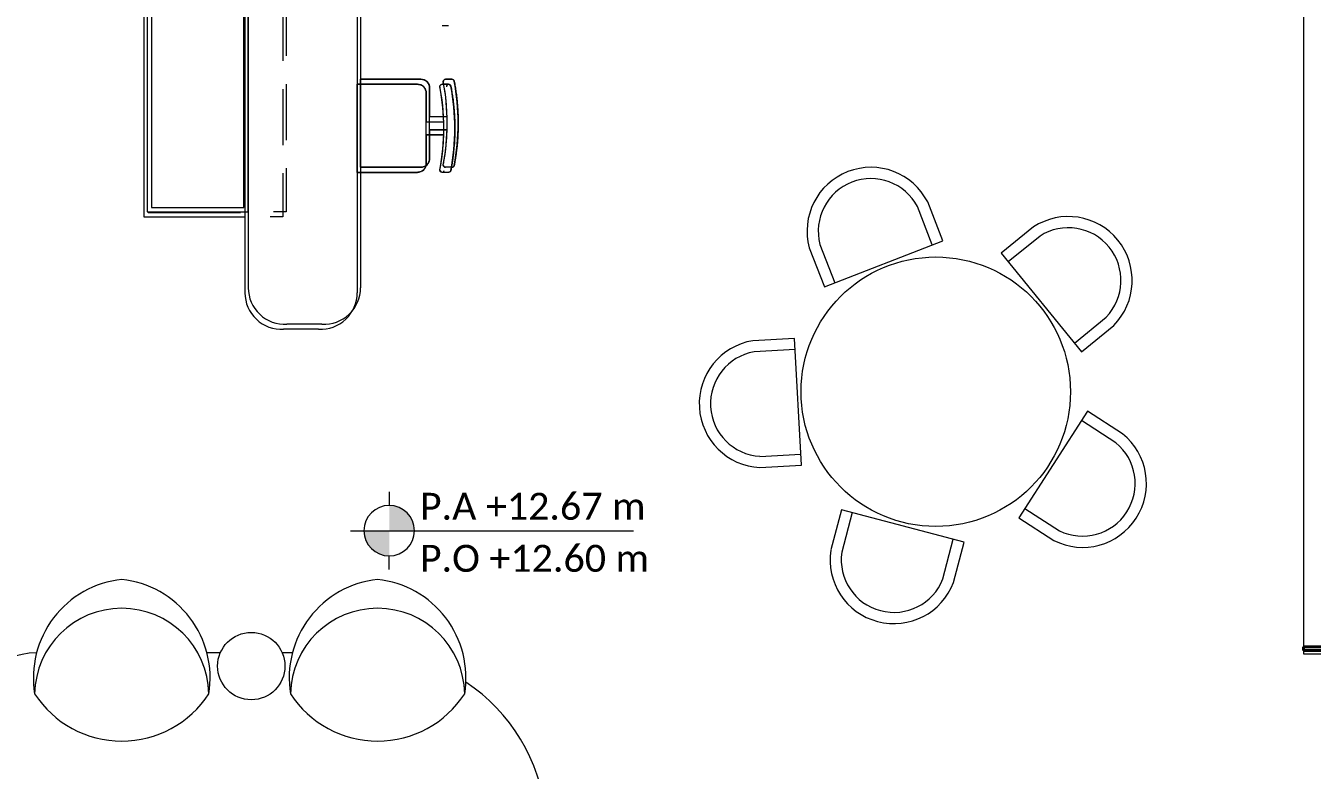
# Model space of a CAD drawing. Extents: x -14.2 to 52.3, y 3.7 to 90.9.
# Drawn here: x 33.75 to 39.48, y 19.54 to 22.86 of the extents above; entities that cross this region are included whole.
import ezdxf

# ---------------------------------------------------------------- set-up
doc = ezdxf.new("R2010")
doc.units = 0
for name, pattern in [('limpo_PINI-PSG-PE-0102-LAZ-R00$0$IMPORT-DASHED2', [375, 250, -125]), ('limpo_PINI-PSG-PE-0102-LAZ-R00$0$IMPORT-HIDDEN2 _2_', [187.5, 125, -62.5]), ('limpo_PINI-PSG-PE-0102-LAZ-R00$0$IMPORT-IMPORT-DASHED2 _2_', [0.375, 0.25, -0.125])]:
    doc.linetypes.add(name, pattern=pattern)
for name, color, linetype, lineweight in [('limpo_PINI-PSG-PE-0102-LAZ-R00$0$- LAYOUT', 135, 'Continuous', 5), ('limpo_PINI-PSG-PE-0102-LAZ-R00$0$0-20', 7, 'Continuous', 5), ('limpo_PINI-PSG-PE-0102-LAZ-R00$0$A-WALL', 1, 'Continuous', 5), ('limpo_PINI-PSG-PE-0102-LAZ-R00$0$A-WALL-FNSH', 1, 'Continuous', 40), ('limpo_PINI-PSG-PE-0102-LAZ-R00$0$ARQ_MOBILIÁRIO', 135, 'Continuous', 5), ('limpo_PINI-PSG-PE-0102-LAZ-R00$0$ARQ_PROJEÇÃO_ABAIXO', 2, 'limpo_PINI-PSG-PE-0102-LAZ-R00$0$IMPORT-HIDDEN2 _2_', 5), ('limpo_PINI-PSG-PE-0102-LAZ-R00$0$G-ANNO-DIMS', 1, 'Continuous', 5), ('limpo_PINI-PSG-PE-0102-LAZ-R00$0$LAYOUT_AMB_LAZ_dwg', 8, 'Continuous', 5)]:
    doc.layers.add(name, color=color, linetype=linetype, lineweight=lineweight)
doc.layers.add('limpo_PINI-PSG-PE-0102-LAZ-R00$0$0-21', color=7, linetype='limpo_PINI-PSG-PE-0102-LAZ-R00$0$IMPORT-IMPORT-DASHED2 _2_', lineweight=5, true_color=0x999999)
doc.layers.add('limpo_PINI-PSG-PE-0102-LAZ-R00$0$0-8', color=7, linetype='Continuous', lineweight=5, true_color=0x999999)
doc.layers.add('limpo_PINI-PSG-PE-0102-LAZ-R00$0$XR_ARQT', color=7, linetype='Continuous')
doc.layers.add('XR_ARQT', color=7, linetype='Continuous')
doc.styles.add('limpo_PINI-PSG-PE-0102-LAZ-R00$0$Calibri_2', font='calibri.ttf', dxfattribs={"height": 0.22})

# ---------------------------------------------------------------- blocks, each defined once
blk = doc.blocks.new('limpo_PINI-PSG-PE-0102-LAZ-R00$0$LAZ GERAL - PNE_dwg-25011385-009 - PRE - PAV_ LAZER - GERAL')
at = {"layer": 'limpo_PINI-PSG-PE-0102-LAZ-R00$0$0-20', "flags": 128}
blk.add_lwpolyline([(12.6593, -2.804), (13.1105, -2.804), (13.1105, 0.596), (12.6593, 0.596)], close=True, dxfattribs=at)
at = {"layer": 'limpo_PINI-PSG-PE-0102-LAZ-R00$0$0-21', "flags": 128}
blk.add_lwpolyline([(13.1093, 0.596), (13.2786, 0.596), (13.2786, -2.804), (13.1105, -2.804)], dxfattribs=at)
at = {"layer": 'limpo_PINI-PSG-PE-0102-LAZ-R00$0$0-8'}
for p, q in [((13.1102, 0.9335), (13.1102, -3.1415)), ((13.6103, 0.9335), (13.6103, -3.1415)), ((14.0176, -2.2134), (13.9885, -2.2134)), ((13.9179, -2.5663), (13.9179, -2.2527)), ((13.9178, -2.38), (13.9962, -2.38)), ((13.9178, -2.4388), (13.9962, -2.4388)), ((13.6103, -2.6055), (13.8786, -2.6055)), ((14.0176, -2.6055), (13.9885, -2.6055)), ((13.4384, -3.304), (13.2821, -3.304))]:
    blk.add_line(p, q, dxfattribs=at)
at = {"layer": 'limpo_PINI-PSG-PE-0102-LAZ-R00$0$0-8', "flags": 128}
for points in [[(13.1093, -2.804), (13.1093, 0.596), (12.6593, 0.596), (12.6593, -2.804), (13.1105, -2.804), (13.1105, 0.596), (12.6593, 0.596), (12.6593, -2.804), (13.1105, -2.804)], [(13.0905, -2.784), (13.0905, 0.576), (12.6793, 0.576), (12.6793, -2.784), (13.0905, -2.784)], [(13.8786, -2.2134), (13.6103, -2.2134), (13.8786, -2.2134), (13.8832, -2.2137), (13.8858, -2.2141), (13.8917, -2.2156), (13.8951, -2.217), (13.8992, -2.2192), (13.9023, -2.2213), (13.9063, -2.2248), (13.9129, -2.2335), (13.9153, -2.2387), (13.9169, -2.2443), (13.9176, -2.2479), (13.9178, -2.2526), (13.9178, -2.38), (13.9962, -2.38), (13.9952, -2.3642), (13.9944, -2.3494), (13.9937, -2.3385), (13.9928, -2.327), (13.9913, -2.3101), (13.9898, -2.2962), (13.988, -2.2819), (13.9859, -2.2665), (13.9832, -2.249), (13.9803, -2.2326), (13.9793, -2.227), (13.9788, -2.2228), (13.9789, -2.2215), (13.9795, -2.2194), (13.9805, -2.2177), (13.981, -2.217), (13.9823, -2.2157), (13.9835, -2.2148), (13.9847, -2.2142), (13.9863, -2.2137), (13.9876, -2.2135), (13.9885, -2.2134), (14.0176, -2.2134), (14.0186, -2.2135), (14.0196, -2.2136), (14.0211, -2.2141), (14.022, -2.2145), (14.023, -2.215), (14.0238, -2.2157), (14.0251, -2.2169), (14.0257, -2.2178), (14.0265, -2.2191), (14.0271, -2.2206), (14.0272, -2.2214), (14.0288, -2.2299), (14.0296, -2.2343), (14.0305, -2.239), (14.0316, -2.2456), (14.0326, -2.2516), (14.0335, -2.257), (14.0344, -2.263), (14.0352, -2.269), (14.0361, -2.2753), (14.0372, -2.2831), (14.0381, -2.2905), (14.0384, -2.2932), (14.0388, -2.2965), (14.0391, -2.2992), (14.0394, -2.3017), (14.0396, -2.3042), (14.0399, -2.3066), (14.0402, -2.3097), (14.0407, -2.3142), (14.041, -2.3178), (14.0413, -2.3213), (14.0416, -2.3248), (14.0419, -2.3283), (14.0422, -2.3316), (14.0424, -2.3345), (14.0426, -2.3375), (14.0428, -2.3404), (14.043, -2.343), (14.0432, -2.3458), (14.0433, -2.3472), (14.0434, -2.3485), (14.0434, -2.3494), (14.0435, -2.3505), (14.0435, -2.3507), (14.0436, -2.3519), (14.0436, -2.353), (14.0437, -2.3538), (14.0438, -2.3551), (14.0438, -2.3566), (14.0439, -2.3578), (14.0441, -2.3611), (14.0443, -2.3653), (14.0444, -2.3687), (14.0446, -2.3729), (14.0447, -2.3764), (14.0448, -2.3805), (14.045, -2.3853), (14.045, -2.3887), (14.0451, -2.3926), (14.0452, -2.3972), (14.0452, -2.3991), (14.0453, -2.4094), (14.0452, -2.4207), (14.0451, -2.4255), (14.045, -2.4324), (14.0446, -2.4444), (14.0441, -2.4574), (14.0437, -2.4647), (14.0434, -2.4701), (14.0429, -2.4775), (14.0423, -2.4861), (14.0414, -2.4969), (14.0406, -2.505), (14.04, -2.5113), (14.0393, -2.5181), (14.0385, -2.5246), (14.0382, -2.5272), (14.0379, -2.5299), (14.0376, -2.5326), (14.0373, -2.535), (14.0369, -2.5379), (14.0367, -2.5395), (14.0364, -2.5415), (14.0361, -2.544), (14.0358, -2.546), (14.0347, -2.5533), (14.0342, -2.5568), (14.0336, -2.561), (14.0328, -2.5658), (14.0322, -2.57), (14.0315, -2.5741), (14.0308, -2.5781), (14.0296, -2.5846), (14.0289, -2.5888), (14.0281, -2.5928), (14.0272, -2.5975), (14.027, -2.5986), (14.0267, -2.5992), (14.0263, -2.6002), (14.0257, -2.6012), (14.025, -2.6021), (14.0244, -2.6027), (14.0238, -2.6032), (14.0233, -2.6037), (14.0227, -2.604), (14.022, -2.6044), (14.0215, -2.6047), (14.0207, -2.605), (14.0194, -2.6053), (14.0186, -2.6054), (14.0176, -2.6055), (14.0176, -2.6055), (13.9885, -2.6055), (13.9878, -2.6054), (13.9872, -2.6054), (13.9865, -2.6052), (13.986, -2.6051), (13.9854, -2.605), (13.9847, -2.6047), (13.9842, -2.6044), (13.9835, -2.6041), (13.9824, -2.6033), (13.9816, -2.6026), (13.9808, -2.6017), (13.9804, -2.601), (13.9801, -2.6006), (13.9798, -2.6), (13.9794, -2.5993), (13.9792, -2.5985), (13.979, -2.5978), (13.9789, -2.5971), (13.9788, -2.5961), (13.9788, -2.5955), (13.9788, -2.5948), (13.9789, -2.5938), (13.9801, -2.5877), (13.9806, -2.585), (13.9813, -2.5806), (13.9819, -2.5774), (13.9826, -2.5735), (13.9832, -2.5696), (13.9837, -2.5666), (13.9842, -2.5633), (13.9848, -2.5594), (13.9855, -2.5548), (13.9862, -2.5501), (13.9867, -2.5467), (13.9871, -2.5438), (13.9876, -2.54), (13.9881, -2.5361), (13.9886, -2.5325), (13.9892, -2.5271), (13.9898, -2.5226), (13.9905, -2.516), (13.9911, -2.5108), (13.9916, -2.5057), (13.9921, -2.5005), (13.9925, -2.4955), (13.993, -2.4898), (13.9934, -2.4843), (13.9939, -2.4774), (13.9944, -2.4705), (13.9948, -2.4627), (13.9952, -2.4558), (13.9955, -2.4477), (13.9962, -2.4388), (13.9178, -2.4388), (13.9178, -2.5663), (13.9176, -2.5709), (13.917, -2.5741), (13.9164, -2.577), (13.9155, -2.5796), (13.9143, -2.5826), (13.9126, -2.5858), (13.9113, -2.588), (13.9097, -2.5902), (13.9074, -2.5929), (13.904, -2.5962), (13.9019, -2.5978), (13.899, -2.5998), (13.8974, -2.6007), (13.8961, -2.6014), (13.8949, -2.602), (13.8935, -2.6025), (13.8918, -2.6032), (13.8908, -2.6035), (13.8897, -2.6039), (13.8887, -2.6041), (13.8872, -2.6045), (13.8855, -2.6049), (13.8843, -2.6051), (13.8829, -2.6052), (13.8809, -2.6054), (13.8796, -2.6055), (13.8786, -2.6055), (13.6103, -2.6055), (13.6103, -2.2134)]]:
    blk.add_lwpolyline(points, dxfattribs=at)
at = {"layer": 'limpo_PINI-PSG-PE-0102-LAZ-R00$0$0-8'}
blk.add_arc((13.0554, -2.4094), 0.9899, 349.04686, 10.95242, dxfattribs=at)
for centre, major_axis, ratio, start_param, end_param in [((13.8786, -2.2526), (-0.015, 0.0362), 1, 4.319688, 5.890484), ((13.9886, -2.2232), (0.00905, 0.00375), 1, 1.178095, 2.93626), ((13.0064, -2.4094), (0.6795, 0.7198), 1, 5.281611, 5.656348), ((14.0176, -2.2232), (0.00378, 0.00904), 1, 5.299364, 6.678998), ((13.8786, -2.5663), (-0.015, 0.0362), 1, 2.748897, 4.319693), ((13.9886, -2.5957), (-0.00289, 0.00937), 1, 1.08441, 2.842575), ((14.0176, -2.5957), (0.00834, 0.00515), 0.999999, 4.158814, 5.538448), ((13.2729, -3.1415), (-0.0768, 0.1435), 1, 1.0794, 2.706863), ((13.4476, -3.1415), (-0.136, 0.0895), 1, 2.096036, 3.7235)]:
    blk.add_ellipse(centre, major_axis=major_axis, ratio=ratio, start_param=start_param, end_param=end_param, dxfattribs=at)
blk = doc.blocks.new('limpo_PINI-PSG-PE-0102-LAZ-R00$0$LAYOUT_AMB_LAZ_dwg-2867451-5PPE_008_LAZER__P_A_0_09_')
at = {"color": 9, "lineweight": 5}
blk.add_line((42824.3, 16244.6), (43235.6, 16244.6), dxfattribs=at)
at = {"color": 9, "lineweight": 5, "flags": 128}
for points in [[(42804.3, 19624.6), (42804.3, 16224.6), (43255.6, 16224.6), (43255.6, 19624.6)], [(43755.3, 16815.1), (44023.7, 16815.1), (44028.2, 16814.9), (44030.9, 16814.5), (44036.7, 16812.9), (44040.1, 16811.5), (44044.2, 16809.3), (44047.3, 16807.2), (44051.3, 16803.7), (44057.9, 16795), (44060.3, 16789.9), (44062, 16784.3), (44062.6, 16780.6), (44062.9, 16775.9), (44062.9, 16648.5), (44141.3, 16648.5), (44140.3, 16664.4), (44139.5, 16679.2), (44138.8, 16690.1), (44137.9, 16701.5), (44136.3, 16718.5), (44134.8, 16732.3), (44133.1, 16746.6), (44130.9, 16762.1), (44128.2, 16779.5), (44125.4, 16796), (44124.3, 16801.6), (44123.8, 16805.8), (44124, 16807.1), (44124.6, 16809.2), (44125.5, 16810.9), (44126.1, 16811.6), (44127.3, 16812.9), (44128.6, 16813.8), (44129.7, 16814.4), (44131.4, 16814.9), (44132.7, 16815.1), (44133.6, 16815.1), (44162.6, 16815.1), (44163.7, 16815.1), (44164.6, 16814.9), (44166.2, 16814.5), (44167.1, 16814.1), (44168, 16813.6), (44168.9, 16812.9), (44170.1, 16811.7), (44170.8, 16810.8), (44171.6, 16809.5), (44172.1, 16807.9), (44172.3, 16807.2), (44173.9, 16798.7), (44174.7, 16794.3), (44175.5, 16789.6), (44176.7, 16782.9), (44177.6, 16777), (44178.5, 16771.6), (44179.4, 16765.6), (44180.3, 16759.6), (44181.2, 16753.3), (44182.2, 16745.5), (44183.1, 16738.1), (44183.5, 16735.4), (44183.8, 16732.1), (44184.1, 16729.4), (44184.4, 16726.8), (44184.7, 16724.4), (44184.9, 16722), (44185.3, 16718.9), (44185.7, 16714.3), (44186, 16710.8), (44186.4, 16707.3), (44186.7, 16703.8), (44187, 16700.3), (44187.2, 16697), (44187.5, 16694.1), (44187.7, 16691.1), (44187.9, 16688.1), (44188.1, 16685.5), (44188.3, 16682.7), (44188.3, 16681.3), (44188.4, 16680.1), (44188.5, 16679.2), (44188.5, 16678.1), (44188.6, 16677.8), (44188.6, 16676.6), (44188.7, 16675.6), (44188.7, 16674.8), (44188.8, 16673.5), (44188.9, 16671.9), (44189, 16670.8), (44189.1, 16667.4), (44189.3, 16663.3), (44189.5, 16659.8), (44189.6, 16655.6), (44189.8, 16652.2), (44189.9, 16648), (44190, 16643.3), (44190.1, 16639.8), (44190.2, 16636), (44190.2, 16631.3), (44190.3, 16629.5), (44190.3, 16619.1), (44190.2, 16607.8), (44190.2, 16603.1), (44190, 16596.2), (44189.7, 16584.2), (44189.1, 16571.2), (44188.8, 16563.9), (44188.4, 16558.5), (44188, 16551.1), (44187.3, 16542.5), (44186.4, 16531.7), (44185.7, 16523.6), (44185, 16517.3), (44184.3, 16510.5), (44183.6, 16503.9), (44183.3, 16501.4), (44182.9, 16498.7), (44182.6, 16496), (44182.3, 16493.6), (44181.9, 16490.6), (44181.7, 16489.1), (44181.4, 16487), (44181.1, 16484.6), (44180.8, 16482.5), (44179.8, 16475.2), (44179.3, 16471.7), (44178.6, 16467.5), (44177.9, 16462.7), (44177.2, 16458.6), (44176.5, 16454.5), (44175.8, 16450.5), (44174.7, 16444), (44173.9, 16439.7), (44173.2, 16435.8), (44172.3, 16431.1), (44172, 16430), (44171.8, 16429.4), (44171.4, 16428.4), (44170.7, 16427.4), (44170.1, 16426.5), (44169.5, 16425.9), (44168.9, 16425.4), (44168.3, 16424.9), (44167.8, 16424.6), (44167.1, 16424.2), (44166.6, 16423.9), (44165.7, 16423.6), (44164.4, 16423.3), (44163.7, 16423.2), (44162.7, 16423.1), (44162.6, 16423.1), (44133.6, 16423.1), (44132.8, 16423.1), (44132.2, 16423.2), (44131.5, 16423.3), (44131.1, 16423.4), (44130.5, 16423.6), (44129.8, 16423.9), (44129.2, 16424.1), (44128.6, 16424.5), (44127.4, 16425.3), (44126.7, 16426), (44125.9, 16426.9), (44125.4, 16427.5), (44125.1, 16428), (44124.8, 16428.6), (44124.5, 16429.3), (44124.2, 16430.1), (44124, 16430.7), (44123.9, 16431.5), (44123.8, 16432.5), (44123.8, 16433.1), (44123.8, 16433.8), (44124, 16434.7), (44125.1, 16440.9), (44125.6, 16443.6), (44126.4, 16447.9), (44127, 16451.2), (44127.6, 16455.1), (44128.3, 16459), (44128.7, 16462), (44129.3, 16465.2), (44129.9, 16469.2), (44130.6, 16473.7), (44131.2, 16478.4), (44131.7, 16481.9), (44132.1, 16484.8), (44132.6, 16488.5), (44133.2, 16492.4), (44133.6, 16496), (44134.3, 16501.5), (44134.8, 16506), (44135.5, 16512.6), (44136.1, 16517.8), (44136.6, 16522.8), (44137.1, 16528.1), (44137.5, 16533.1), (44138, 16538.7), (44138.5, 16544.3), (44139, 16551.2), (44139.4, 16558), (44139.9, 16565.9), (44140.2, 16572.7), (44140.6, 16580.9), (44141.3, 16589.7), (44062.9, 16589.7), (44062.9, 16462.3), (44062.6, 16457.6), (44062.1, 16454.5), (44061.4, 16451.6), (44060.5, 16448.9), (44059.3, 16445.9), (44057.7, 16442.8), (44056.3, 16440.6), (44054.7, 16438.4), (44052.5, 16435.7), (44049, 16432.4), (44046.9, 16430.8), (44044, 16428.8), (44042.4, 16427.9), (44041.1, 16427.2), (44039.9, 16426.6), (44038.6, 16426), (44036.8, 16425.4), (44035.8, 16425), (44034.7, 16424.7), (44033.8, 16424.4), (44032.3, 16424.1), (44030.6, 16423.7), (44029.4, 16423.5), (44027.9, 16423.3), (44026, 16423.2), (44024.6, 16423.1), (44023.7, 16423.1), (43755.3, 16423.1), (43755.3, 16815.1)]]:
    blk.add_lwpolyline(points, dxfattribs=at)
at = {"layer": 'limpo_PINI-PSG-PE-0102-LAZ-R00$0$- LAYOUT', "color": 9}
for centre, radius, start, end in [((42753.8, 14171.8), 441.1, 96.16826, 189.22124), ((42659, 14171.8), 441.1, 350.77876, 83.83174), ((43893.6, 14171.8), 441.1, 96.16826, 189.22124), ((43798.8, 14171.8), 441.1, 350.77876, 83.83174), ((42706.4, 14093.7), 388.1, 1.09909, 178.90091), ((43846.2, 14093.7), 388.1, 1.09909, 178.90091), ((42706.4, 14352.9), 462.5, 212.97555, 327.02445), ((43846.2, 14352.9), 462.5, 212.97555, 327.02445)]:
    blk.add_arc(centre, radius, start, end, dxfattribs=at)
at = {"layer": 'limpo_PINI-PSG-PE-0102-LAZ-R00$0$ARQ_MOBILIÁRIO', "color": 9}
for p, q in [((43255.2, 19962.1), (43255.2, 15887)), ((43755.4, 19962.1), (43755.4, 15887)), ((44162.7, 17075.8), (44133.6, 17075.8)), ((44023.7, 16815.1), (43755.3, 16815.1)), ((44162.6, 16815.1), (44133.6, 16815.1)), ((44062.9, 16462.3), (44062.9, 16775.9)), ((44062.9, 16648.5), (44141.3, 16648.5)), ((44062.9, 16589.7), (44141.3, 16589.7)), ((43755.3, 16423.1), (44023.7, 16423.1)), ((44162.7, 16423.1), (44133.6, 16423.1)), ((46317.1, 16100.4), (46251, 16270.7)), ((46797, 16139.4), (46655.5, 16023.9)), ((45816.8, 16102.1), (45883, 15931.8)), ((46949.9, 15663.1), (47091.5, 15778.6)), ((43583.4, 15724.6), (43427.2, 15724.6)), ((45705.6, 15633.7), (45523.2, 15623.4)), ((47135.3, 15218.7), (46981.7, 15317.6)), ((45549.4, 15158.4), (45731.8, 15168.7)), ((45960.5, 14907.9), (45913.9, 14731.3)), ((46729.6, 14926.1), (46883.2, 14827.2)), ((46364.2, 14612.5), (46410.8, 14789.1)), ((43085.4, 14284.9), (43146.2, 14284.9)), ((43420.8, 14284.9), (43467.2, 14284.9))]:
    blk.add_line(p, q, dxfattribs=at)
at = {"layer": 'limpo_PINI-PSG-PE-0102-LAZ-R00$0$ARQ_MOBILIÁRIO', "color": 9, "flags": 128}
for points in [[(43254.3, 19624.6), (42804.3, 19624.6), (42804.3, 16224.6), (43255.6, 16224.6)], [(45769.2, 16086.6), (45836.4, 15913.7), (46363.7, 16118.5), (46296.6, 16291.4)], [(46767.5, 16179.8), (46623.8, 16062.6), (46981.6, 15624.3), (47125.2, 15741.6)], [(45549.5, 15108.4), (45734.6, 15118.8), (45702.8, 15683.6), (45517.7, 15673.2)], [(47164.7, 15259.3), (47008.8, 15359.7), (46702.5, 14884), (46858.4, 14783.6)], [(46411.9, 14597.1), (46459.2, 14776.3), (45912.2, 14920.7), (45864.9, 14741.4)]]:
    blk.add_lwpolyline(points, dxfattribs=at)
at = {"layer": 'limpo_PINI-PSG-PE-0102-LAZ-R00$0$ARQ_MOBILIÁRIO', "color": 9}
for centre, radius in [((46332.6, 15446.2), 600), ((43283.5, 14224.5), 150)]:
    blk.add_circle(centre, radius, dxfattribs=at)
for centre, radius, start, end in [((44023.7, 16775.9), 39.2, 359.99964, 89.99964), ((43151.4, 16619.1), 989.9, 349.26419, 10.73509), ((44162.7, 16805.4), 9.8, 10.95242, 191.94086), ((43200.4, 16619.1), 989.9, 349.04686, 10.95242), ((44023.7, 16462.3), 39.2, 269.99964, 359.99964), ((44133.6, 16432.9), 9.8, 169.26419, 349.50426), ((46043.7, 16161.1), 284.4, 27.24747, 195.19632), ((46043.7, 16161.1), 234.4, 27.85966, 194.58413), ((46923.2, 15941.8), 284.4, 315.24747, 123.19632), ((46923.2, 15941.8), 234.4, 315.85966, 122.58413), ((43418, 15887), 162.8, 180, 273.24677), ((43592.6, 15887), 162.8, 266.75323, 0), ((45563.4, 15392.5), 284.4, 99.24747, 267.19632), ((45563.4, 15392.5), 234.4, 99.85966, 266.58413), ((46986.4, 15037.6), 284.4, 243.24747, 51.19632), ((46986.4, 15037.6), 234.4, 243.85966, 50.58413), ((46146, 14698.1), 284.4, 171.24747, 339.19632), ((46146, 14698.1), 234.4, 171.85966, 338.58413), ((42354.7, 13784.9), 500, 93.14884, 152.14142), ((43798.5, 13484.9), 800, 5.72617, 56.55067)]:
    blk.add_arc(centre, radius, start, end, dxfattribs=at)
at = {"layer": 'limpo_PINI-PSG-PE-0102-LAZ-R00$0$ARQ_PROJEÇÃO_ABAIXO', "color": 9, "linetype": 'limpo_PINI-PSG-PE-0102-LAZ-R00$0$IMPORT-DASHED2', "flags": 128}
blk.add_lwpolyline([(43254.3, 19624.6), (43423.6, 19624.6), (43423.6, 16224.6), (43255.6, 16224.6)], dxfattribs=at)
blk = doc.blocks.new('limpo_PINI-PSG-PE-0102-LAZ-R00$0$Elevações de ponto - M_Cota de elevação - Alvo preenchido-23738-5PPE_008_LAZER__P_A_0_09_')
at = {"layer": 'limpo_PINI-PSG-PE-0102-LAZ-R00$0$G-ANNO-DIMS'}
h = blk.add_hatch(color=256, dxfattribs=at)
edge = h.paths.add_edge_path()
edge.add_line((0, 0), (-1.5, 0))
edge.add_arc((0, 0), 1.5, 90, 180, ccw=False)
edge.add_line((0, 1.5), (0, 0))
h = blk.add_hatch(color=256, dxfattribs=at)
edge = h.paths.add_edge_path()
edge.add_line((0, 0), (1.5, 0))
edge.add_arc((0, 0), 1.5, 270, 360, ccw=False)
edge.add_line((0, -1.5), (0, 0))
for p, q in [((0, 2.3), (0, 1.5)), ((-2.3, 0), (14.5, 0)), ((0, -2.3), (0, -1.5))]:
    blk.add_line(p, q, dxfattribs=at)
blk.add_circle((0, 0), 1.5, dxfattribs=at)
blk = doc.blocks.new('limpo_PINI-PSG-PE-0102-LAZ-R00$0$A$C745163c0')
at = {"layer": 'limpo_PINI-PSG-PE-0102-LAZ-R00$0$A-WALL', "color": 170, "lineweight": 40}
for p, q in [((25355, -1520), (25355, -1535)), ((25895, -1520), (25355, -1520)), ((25355, -1535), (26224.2, -1535))]:
    blk.add_line(p, q, dxfattribs=at)
at = {"layer": 'limpo_PINI-PSG-PE-0102-LAZ-R00$0$A-WALL-FNSH', "lineweight": 5}
for p, q in [((25355, 4990), (25355, -1520)), ((25355, -1535), (25355, -1550)), ((25355, -1550), (26224.2, -1550))]:
    blk.add_line(p, q, dxfattribs=at)
at = {"layer": 'limpo_PINI-PSG-PE-0102-LAZ-R00$0$G-ANNO-DIMS', "extrusion": (0, 0, -1), "xscale": 74.99999999999996, "yscale": 74.99999999999996, "zscale": 74.99999999999996, "rotation": 180}
blk.add_blockref('limpo_PINI-PSG-PE-0102-LAZ-R00$0$Elevações de ponto - M_Cota de elevação - Alvo preenchido-23738-5PPE_008_LAZER__P_A_0_09_', (-21282.8, -1002.3), dxfattribs=at)
at = {"layer": 'limpo_PINI-PSG-PE-0102-LAZ-R00$0$LAYOUT_AMB_LAZ_dwg', "color": 9}
blk.add_blockref('limpo_PINI-PSG-PE-0102-LAZ-R00$0$LAYOUT_AMB_LAZ_dwg-2867451-5PPE_008_LAZER__P_A_0_09_', (-22615.1, -15829.6), dxfattribs=at)
at = {"layer": 'limpo_PINI-PSG-PE-0102-LAZ-R00$0$G-ANNO-DIMS', "insert": (21419.2, -833.6), "char_height": 120, "width": 1240.975, "attachment_point": 1, "line_spacing_factor": 1.158048, "style": 'limpo_PINI-PSG-PE-0102-LAZ-R00$0$Calibri_2'}
blk.add_mtext('P.A +12.67 m\\PP.O +12.60 m', dxfattribs=at)
blk = doc.blocks.new('limpo_PINI-PSG-PE-0102-LAZ-R00')
at = {"layer": 'limpo_PINI-PSG-PE-0102-LAZ-R00$0$XR_ARQT', "xscale": 0.001000000000038553, "yscale": 0.001000000000038553, "zscale": 0.001000000000038553}
blk.add_blockref('limpo_PINI-PSG-PE-0102-LAZ-R00$0$A$C745163c0', (14.124, 21.592), dxfattribs=at)
at = {"layer": 'limpo_PINI-PSG-PE-0102-LAZ-R00$0$XR_ARQT'}
blk.add_blockref('limpo_PINI-PSG-PE-0102-LAZ-R00$0$LAZ GERAL - PNE_dwg-25011385-009 - PRE - PAV_ LAZER - GERAL', (21.6689, 24.8134), dxfattribs=at)

msp = doc.modelspace()

# ---------------------------------------------------------------- block references
at = {"layer": 'XR_ARQT'}
msp.add_blockref('limpo_PINI-PSG-PE-0102-LAZ-R00', (-0.0418, 0.017), dxfattribs=at)

doc.saveas('drawing.dxf')
